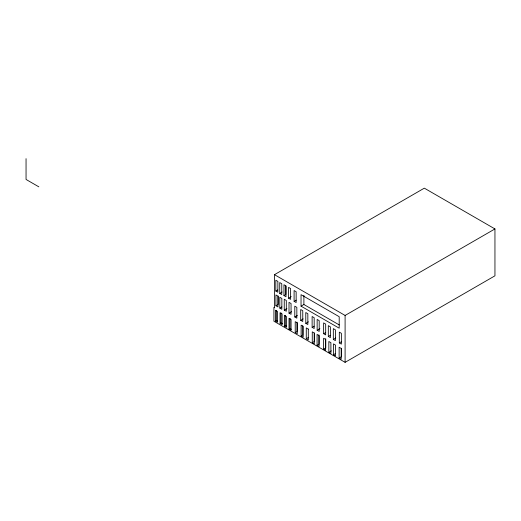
<?xml version="1.0" encoding="UTF-8"?>
<svg xmlns="http://www.w3.org/2000/svg" width="521" height="521" viewBox="0 0 521 521"><rect width="100%" height="100%" fill="white"/><g stroke="black" fill="none" stroke-linecap="round" stroke-linejoin="round"><path stroke-width="0.78" d="M274.476 274.671L424.328 188.159L494.95 228.934L494.95 275.817L345.097 362.336L273.916 321.236L273.916 307.41L274.476 307.735L274.476 274.671L345.097 315.446L494.95 228.934M275.811 291.037L277.869 292.222L277.869 281.418L275.811 280.233L275.811 291.037L277.739 289.923M279.725 293.362L281.776 294.541L281.776 283.743L279.725 282.558L279.725 293.362L282.102 291.988M283.945 295.544L285.996 296.729L285.996 285.925L283.945 284.74L283.945 295.544L285.84 294.45L285.84 285.964M288.562 298.175L290.614 299.36L290.614 288.556L288.562 287.371L288.562 298.175L291.252 296.618M275.922 305.762L277.973 306.947L277.973 296.149L275.922 294.964L275.922 305.762L278.149 304.479L278.149 295.993M279.803 308.08L281.854 309.266L281.848 298.416L279.803 297.276L279.803 308.08L281.848 306.902M294.098 301.346L296.149 302.532L296.149 291.727L294.098 290.542L294.098 301.346L296.162 300.155M284.245 310.08L286.303 311.265L286.303 300.461L284.245 299.275L284.245 310.08L286.915 308.536M301.04 306.159L339.197 328.191L339.197 316.703L301.04 294.671L301.04 306.159L303.893 304.511L339.275 324.941M275.394 321.053L277.452 322.238L277.452 311.441L275.394 310.255L275.394 321.053L276.358 320.5L277.726 321.294M289.005 313.147L291.057 314.332L291.057 303.535L289.005 302.349L289.005 313.147L291.539 311.688M280.057 323.521L282.108 324.707L282.108 313.909L280.057 312.724L280.057 323.521L281.014 322.968L282.382 323.762M294.788 316.97L296.84 318.155L296.84 307.357L294.788 306.172L294.788 316.97L297.348 315.492M284.349 326.133L286.4 327.318L286.4 316.521L284.349 315.335L284.349 326.133L285.306 325.579L286.674 326.374M300.708 320.317L302.766 321.503L302.766 310.698L300.708 309.513L300.708 320.317L303.144 318.911M289.025 329.077L291.076 330.262L291.076 319.458L289.025 318.272L289.025 329.077L289.982 328.523L291.35 329.311M305.781 323.339L307.839 324.524L307.839 313.72L305.781 312.535L305.781 323.339L308.393 321.828M295.218 332.47L297.27 333.655L297.27 322.857L295.218 321.672L295.218 332.47L297.009 331.434L297.009 322.18M312.125 327.331L314.176 328.517L314.176 317.712L312.125 316.527L312.125 327.331L314.124 326.179M301.138 335.98L303.189 337.165L303.189 326.361L301.138 325.176L301.138 335.98L302.74 335.055L302.74 325.794M317.146 330.242L319.197 331.428L319.197 320.623L317.146 319.438L317.146 330.242L319.894 328.653M308.321 329.103L306.27 327.917L306.27 338.722L308.295 337.556M323.632 333.714L325.684 334.899L325.684 324.101L323.632 322.916L323.632 333.714L325.586 332.587M312.261 342.649L314.313 343.834L314.313 333.036L312.261 331.851L312.261 342.649L314.261 341.496L314.261 333.01M328.315 336.449L330.373 337.634L330.373 326.836L328.315 325.651L328.315 336.449L330.301 335.309M317.068 345.234L319.126 346.413L319.126 335.615L317.068 334.43L317.068 345.234L318.943 344.147L318.943 334.892M333.329 339.432L335.387 340.617L335.387 329.813L333.329 328.627L333.329 339.432L335.732 338.044M323.613 349.077L325.664 350.262L325.664 339.458L323.613 338.272L323.613 349.077L325.736 347.852L325.736 338.591M339.321 342.942L341.372 344.127L341.372 333.323L339.321 332.144L339.321 342.942L341.385 341.75M328.842 352.294L330.894 353.479L330.894 342.681L328.842 341.496L328.842 352.294L331.317 350.867M333.453 354.71L335.504 355.895L335.504 345.091L333.453 343.906L333.453 354.71L335.485 353.538M339.132 358.031L341.183 359.216L341.183 348.419L339.132 347.233L339.132 358.031L341.424 356.709L341.424 348.223M306.27 338.722L308.321 339.907L308.295 329.07M38.854 186.844L26.05 179.452L26.05 158.664M345.097 315.446L345.097 362.336M303.893 295.322L303.893 304.511M289.982 318.494L289.982 328.523M285.306 315.55L285.306 325.579M281.014 312.939L281.014 322.968M276.358 310.47L276.358 320.5"/></g></svg>
